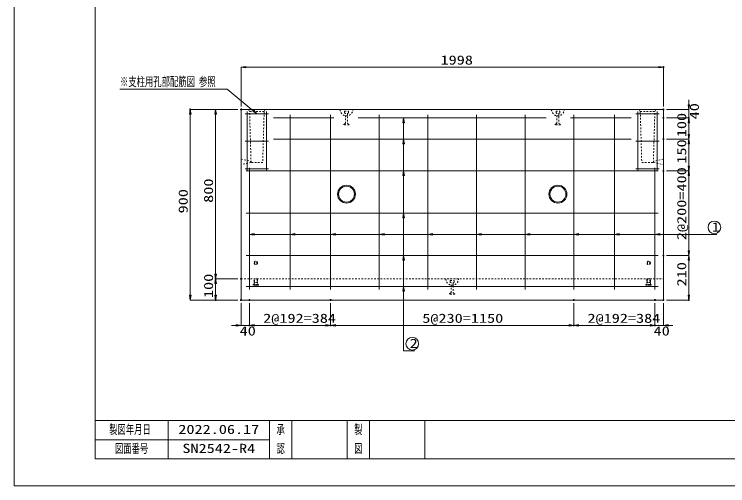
# Model space of a CAD drawing. Units: millimetres, scale not verified. Extents: x 0 to 6300, y 0 to 4455.
# Drawn here: x 0 to 3375, y 0 to 2228 of the extents above; entities that cross this region are included whole.
import ezdxf
from ezdxf.enums import TextEntityAlignment as Align

# ---------------------------------------------------------------- set-up
doc = ezdxf.new("R2010")
doc.units = ezdxf.units.MM
doc.header["$LTSCALE"] = 10
doc.header["$PDMODE"] = 32
doc.header["$PDSIZE"] = 5
doc.linetypes.add('USER1', pattern=[1.5, 0.75, -0.75])
doc.linetypes.add('USER3', pattern=[0.75, 0.5, -0.25])
for name, color, linetype, lineweight in [('0_11', 7, 'USER1', 13), ('Defpoints_2', 7, 'Continuous', 13), ('S-1', 2, 'USER1', 13), ('S-2', 3, 'Continuous', 13), ('S-4', 4, 'USER3', 13), ('S-Dim', 1, 'Continuous', 13), ('S-Txt', 7, 'Continuous', 13), ('TTL-FRAM', 3, 'Continuous', 13), ('TTL-LINE', 2, 'Continuous', 13), ('TTL-TXT', 2, 'Continuous', 13)]:
    doc.layers.add(name, color=color, linetype=linetype, lineweight=lineweight)
doc.styles.add('ＭＳ ゴシック', font='')
doc.styles.get('ＭＳ ゴシック').set_extended_font_data('MS Gothic')

msp = doc.modelspace()

# ---------------------------------------------------------------- hatches: boundary and pattern name
at = {"layer": 'S-Dim'}
for points in [[(1095, 1981.25), (1095, 1973.75), (1072.5, 1977.5)], [(3048, 1981.25), (3048, 1973.75), (3070.5, 1977.5)], [(3186.75, 1800), (3194.25, 1800), (3190.5, 1777.5)], [(828.75, 1755), (836.25, 1755), (832.5, 1777.5)], [(948.75, 1755), (956.25, 1755), (952.5, 1777.5)], [(1837.75, 1715), (1845.25, 1715), (1841.5, 1737.5)], [(3186.75, 1715), (3194.25, 1715), (3190.5, 1737.5)], [(3186.75, 1715), (3194.25, 1715), (3190.5, 1737.5)], [(3186.75, 1660), (3194.25, 1660), (3190.5, 1637.5)], [(1837.75, 1615), (1845.25, 1615), (1841.5, 1637.5)], [(3186.75, 1615), (3194.25, 1615), (3190.5, 1637.5)], [(1837.75, 1465), (1845.25, 1465), (1841.5, 1487.5)], [(3186.75, 1510), (3194.25, 1510), (3190.5, 1487.5)], [(3186.75, 1465), (3194.25, 1465), (3190.5, 1487.5)], [(1837.75, 1265), (1845.25, 1265), (1841.5, 1287.5)], [(1135, 1183.75), (1135, 1191.25), (1112.5, 1187.5)], [(1327, 1183.75), (1327, 1191.25), (1304.5, 1187.5)], [(1519, 1183.75), (1519, 1191.25), (1496.5, 1187.5)], [(1749, 1183.75), (1749, 1191.25), (1726.5, 1187.5)], [(1979, 1183.75), (1979, 1191.25), (1956.5, 1187.5)], [(2209, 1183.75), (2209, 1191.25), (2186.5, 1187.5)], [(2439, 1183.75), (2439, 1191.25), (2416.5, 1187.5)], [(2669, 1183.75), (2669, 1191.25), (2646.5, 1187.5)], [(2861, 1183.75), (2861, 1191.25), (2838.5, 1187.5)], [(3053, 1183.75), (3053, 1191.25), (3030.5, 1187.5)], [(1837.75, 1065), (1845.25, 1065), (1841.5, 1087.5)], [(3186.75, 1110), (3194.25, 1110), (3190.5, 1087.5)], [(3186.75, 1065), (3194.25, 1065), (3190.5, 1087.5)], [(948.75, 1000), (956.25, 1000), (952.5, 977.5)], [(948.75, 955), (956.25, 955), (952.5, 977.5)], [(1837.75, 919.44), (1845.25, 919.44), (1841.5, 941.94)], [(828.75, 900), (836.25, 900), (832.5, 877.5)], [(948.75, 900), (956.25, 900), (952.5, 877.5)], [(3186.75, 900), (3194.25, 900), (3190.5, 877.5)], [(1050, 761.25), (1050, 753.75), (1072.5, 757.5)], [(1135, 761.25), (1135, 753.75), (1112.5, 757.5)], [(1135, 761.25), (1135, 753.75), (1112.5, 757.5)], [(1474, 761.25), (1474, 753.75), (1496.5, 757.5)], [(1519, 761.25), (1519, 753.75), (1496.5, 757.5)], [(2624, 761.25), (2624, 753.75), (2646.5, 757.5)], [(2669, 761.25), (2669, 753.75), (2646.5, 757.5)], [(3008, 761.25), (3008, 753.75), (3030.5, 757.5)], [(3008, 761.25), (3008, 753.75), (3030.5, 757.5)], [(3093, 761.25), (3093, 753.75), (3070.5, 757.5)]]:
    msp.add_hatch(color=256, dxfattribs=at).paths.add_polyline_path(points)
at = {"layer": 'S-Txt'}
msp.add_hatch(color=256, dxfattribs=at).paths.add_polyline_path([(1132.6, 1774.77), (1147.5, 1757.5), (1127.8, 1769.01)])
msp.add_hatch(color=256, dxfattribs=at).paths.add_polyline_path([(1132.6, 1774.77), (1147.5, 1757.5), (1127.8, 1769.01)])

# ---------------------------------------------------------------- linework, layer by layer
at = {"layer": '0_11', "linetype": 'Continuous'}
for centre, radius in [((1571.5, 1377.5), 42.5), ((2571.5, 1377.5), 42.5), ((1571.5, 1377.5), 37.5), ((2571.5, 1377.5), 37.5)]:
    msp.add_circle(centre, radius, dxfattribs=at)
at = {"layer": 'Defpoints_2'}
for p, q in [((0, 4455), (0, 0)), ((0, 0), (6300, 0))]:
    msp.add_line(p, q, dxfattribs=at)
for p in [(3070.5, 1977.5), (832.5, 1777.5), (1072.5, 1777.5), (1072.5, 1777.5), (1072.5, 1777.5), (3070.5, 1777.5), (3070.5, 1777.5), (3070.5, 1737.5), (3070.5, 1737.5), (3190.5, 1737.5), (3190.5, 1737.5), (3070.5, 1637.5), (3070.5, 1637.5), (3070.5, 1487.5), (3070.5, 1487.5), (3190.5, 1487.5), (3190.5, 1487.5), (3070.5, 1087.5), (3070.5, 1087.5), (952.5, 977.5), (1072.5, 977.5), (1072.5, 977.5), (952.5, 877.5), (1072.5, 877.5), (1072.5, 877.5), (1072.5, 877.5), (1112.5, 877.5), (1112.5, 877.5), (1496.5, 877.5), (1496.5, 877.5), (2646.5, 877.5), (2646.5, 877.5), (3030.5, 877.5), (3030.5, 877.5), (3070.5, 877.5), (3070.5, 877.5), (3190.5, 877.5), (1112.5, 757.5), (1496.5, 757.5), (2646.5, 757.5), (2646.5, 757.5), (3030.5, 757.5)]:
    msp.add_point(p, dxfattribs=at)
at = {"layer": 'S-1', "linetype": 'Continuous'}
for p, q in [((1072.5, 1777.5), (3070.5, 1777.5)), ((1072.5, 877.5), (1072.5, 1777.5)), ((3070.5, 1777.5), (3070.5, 877.5)), ((3070.5, 877.5), (1072.5, 877.5))]:
    msp.add_line(p, q, dxfattribs=at)
at = {"layer": 'S-1'}
for p, q in [((1107.5, 1777.5), (1187.5, 1777.5)), ((1113, 1767.5), (1107.5, 1777.5)), ((1120, 1527.5), (1113, 1767.5)), ((1182, 1767.5), (1113, 1767.5)), ((1182, 1767.5), (1175, 1527.5)), ((1187.5, 1777.5), (1182, 1767.5)), ((1601.5, 1777.5), (1541.5, 1777.5)), ((2601.5, 1777.5), (2541.5, 1777.5)), ((3035.5, 1777.5), (2955.5, 1777.5)), ((2955.5, 1777.5), (2961, 1767.5)), ((2961, 1767.5), (2968, 1527.5)), ((2961, 1767.5), (3030, 1767.5)), ((3023, 1527.5), (3030, 1767.5)), ((3030, 1767.5), (3035.5, 1777.5)), ((1072.5, 1517.57), (1072.5, 1542.43)), ((1072.5, 1542.43), (1119.5, 1532.5)), ((1119.5, 1527.5), (1072.5, 1517.57)), ((1119.5, 1532.5), (1119.5, 1527.5)), ((1175, 1527.5), (1120, 1527.5)), ((2968, 1527.5), (3023, 1527.5)), ((3070.5, 1542.43), (3023.5, 1532.5)), ((3023.5, 1532.5), (3023.5, 1527.5)), ((3023.5, 1527.5), (3070.5, 1517.57)), ((3070.5, 1517.57), (3070.5, 1542.43)), ((1072.5, 977.5), (3070.5, 977.5)), ((2101.5, 977.5), (2041.5, 977.5))]:
    msp.add_line(p, q, dxfattribs=at)
for centre in [(1571.5, 1777.5), (2571.5, 1777.5), (2071.5, 977.5)]:
    msp.add_arc(centre, 30, 180, 0, dxfattribs=at)
at = {"layer": 'S-2'}
for p, q in [((1202.5, 1757.5), (1092.5, 1757.5)), ((1101.89, 1767.5), (1101.89, 1487.5)), ((1193.11, 1767.5), (1193.11, 1487.5)), ((2940.5, 1757.5), (3050.5, 1757.5)), ((2949.89, 1767.5), (2949.89, 1487.5)), ((3041.11, 1767.5), (3041.11, 1487.5)), ((1225.5, 1737.5), (1511.5, 1737.5)), ((1304.5, 927.5), (1304.5, 1752.5)), ((1496.5, 927.5), (1496.5, 1752.5)), ((1626.5, 1737.5), (2516.5, 1737.5)), ((1726.5, 927.5), (1726.5, 1752.5)), ((1956.5, 927.5), (1956.5, 1752.5)), ((2186.5, 927.5), (2186.5, 1752.5)), ((2416.5, 927.5), (2416.5, 1752.5)), ((2917.5, 1737.5), (2631.5, 1737.5)), ((2646.5, 927.5), (2646.5, 1752.5)), ((2838.5, 927.5), (2838.5, 1752.5)), ((1202.5, 1627.5), (1092.5, 1627.5)), ((1225.5, 1637.5), (2917.5, 1637.5)), ((2940.5, 1627.5), (3050.5, 1627.5)), ((1202.5, 1497.5), (1092.5, 1497.5)), ((1097.5, 1487.5), (3045.5, 1487.5)), ((1112.5, 927.5), (1112.5, 1502.5)), ((2940.5, 1497.5), (3050.5, 1497.5)), ((3030.5, 927.5), (3030.5, 1502.5)), ((1097.5, 1287.5), (3045.5, 1287.5)), ((1097.5, 1087.5), (3045.5, 1087.5)), ((1096.5, 941.94), (3045.5, 941.94))]:
    msp.add_line(p, q, dxfattribs=at)
at = {"layer": 'S-4', "linetype": 'USER1'}
for p, q in [((1562.5, 1762), (1562.5, 1769.5)), ((1562.5, 1769.5), (1580.5, 1769.5)), ((1566.5, 1759), (1562.5, 1762)), ((1566.5, 1712), (1566.5, 1759)), ((1580.5, 1762), (1576.5, 1759)), ((1576.5, 1759), (1576.5, 1712)), ((1580.5, 1769.5), (1580.5, 1762)), ((2562.5, 1762), (2562.5, 1769.5)), ((2562.5, 1769.5), (2580.5, 1769.5)), ((2566.5, 1759), (2562.5, 1762)), ((2566.5, 1712), (2566.5, 1759)), ((2580.5, 1762), (2576.5, 1759)), ((2576.5, 1759), (2576.5, 1712)), ((2580.5, 1769.5), (2580.5, 1762)), ((1559, 1707), (1566.5, 1712)), ((1559, 1704.5), (1559, 1707)), ((1584, 1704.5), (1559, 1704.5)), ((1576.5, 1712), (1584, 1707)), ((1584, 1707), (1584, 1704.5)), ((2559, 1707), (2566.5, 1712)), ((2559, 1704.5), (2559, 1707)), ((2584, 1704.5), (2559, 1704.5)), ((2576.5, 1712), (2584, 1707)), ((2584, 1707), (2584, 1704.5)), ((2062.5, 962), (2062.5, 969.5)), ((2062.5, 969.5), (2080.5, 969.5)), ((2066.5, 959), (2062.5, 962)), ((2066.5, 912), (2066.5, 959)), ((2080.5, 962), (2076.5, 959)), ((2076.5, 959), (2076.5, 912)), ((2080.5, 969.5), (2080.5, 962)), ((2059, 907), (2066.5, 912)), ((2076.5, 912), (2084, 907)), ((2059, 904.5), (2059, 907)), ((2084, 904.5), (2059, 904.5)), ((2084, 907), (2084, 904.5))]:
    msp.add_line(p, q, dxfattribs=at)
at = {"layer": 'S-4'}
for p, q in [((1129.75, 948.5), (1129.75, 950.5)), ((1130.75, 951.5), (1132.25, 951.5)), ((1154.25, 947.5), (1130.75, 947.5)), ((1152.75, 951.5), (1132.25, 951.5)), ((1134.25, 977), (1134.75, 977.5)), ((1134.25, 953.5), (1134.25, 977)), ((1134.75, 977.5), (1150.25, 977.5)), ((1136.5, 960.45), (1136.5, 977.5)), ((1137.45, 959.5), (1136.5, 960.45)), ((1147.55, 959.5), (1137.45, 959.5)), ((1148.5, 960.45), (1147.55, 959.5)), ((1148.5, 977.5), (1148.5, 960.45)), ((1150.25, 977.5), (1150.75, 977)), ((1150.75, 977), (1150.75, 953.5)), ((1152.75, 951.5), (1154.25, 951.5)), ((1155.25, 950.5), (1155.25, 948.5)), ((2987.75, 950.5), (2987.75, 948.5)), ((2990.25, 951.5), (2988.75, 951.5)), ((2988.75, 947.5), (3012.25, 947.5)), ((2990.25, 951.5), (3010.75, 951.5)), ((2992.75, 977.5), (2992.25, 977)), ((2992.25, 977), (2992.25, 953.5)), ((3008.25, 977.5), (2992.75, 977.5)), ((2994.5, 977.5), (2994.5, 960.45)), ((2994.5, 960.45), (2995.45, 959.5)), ((2995.45, 959.5), (3005.55, 959.5)), ((3005.55, 959.5), (3006.5, 960.45)), ((3006.5, 960.45), (3006.5, 977.5)), ((3008.75, 977), (3008.25, 977.5)), ((3008.75, 953.5), (3008.75, 977)), ((3012.25, 951.5), (3010.75, 951.5)), ((3013.25, 948.5), (3013.25, 950.5))]:
    msp.add_line(p, q, dxfattribs=at)
at = {"layer": 'S-4', "linetype": 'USER1'}
for centre, radius in [((1142.5, 1052.5), 8.25), ((1142.5, 1052.5), 6), ((3000.5, 1052.5), 8.25), ((3000.5, 1052.5), 6)]:
    msp.add_circle(centre, radius, dxfattribs=at)
at = {"layer": 'S-4'}
for centre, radius, start, end in [((1130.75, 950.5), 1, 90, 180), ((1130.75, 948.5), 1, 180, 270), ((1132.25, 953.5), 2, 270, 0), ((1152.75, 953.5), 2, 180, 270), ((1154.25, 950.5), 1, 0, 90), ((1154.25, 948.5), 1, 270, 0), ((2988.75, 950.5), 1, 90, 180), ((2988.75, 948.5), 1, 180, 270), ((2990.25, 953.5), 2, 270, 0), ((3010.75, 953.5), 2, 180, 270), ((3012.25, 950.5), 1, 0, 90), ((3012.25, 948.5), 1, 270, 0)]:
    msp.add_arc(centre, radius, start, end, dxfattribs=at)
at = {"layer": 'S-Dim'}
for p, q in [((1072.5, 1792.5), (1072.5, 1977.5)), ((1095, 1977.5), (3048, 1977.5)), ((3070.5, 1792.5), (3070.5, 1977.5)), ((3190.5, 1800), (3190.5, 1822.5)), ((1057.5, 1777.5), (832.5, 1777.5)), ((832.5, 900), (832.5, 1755)), ((1057.5, 1777.5), (952.5, 1777.5)), ((952.5, 1755), (952.5, 1000)), ((3085.5, 1777.5), (3190.5, 1777.5)), ((3190.5, 1777.5), (3190.5, 1737.5)), ((1841.5, 1737.5), (1841.5, 637.5)), ((3085.5, 1737.5), (3190.5, 1737.5)), ((3085.5, 1737.5), (3190.5, 1737.5)), ((3190.5, 1715), (3190.5, 1692.5)), ((3190.5, 1660), (3190.5, 1715)), ((3085.5, 1637.5), (3190.5, 1637.5)), ((3085.5, 1637.5), (3190.5, 1637.5)), ((3190.5, 1615), (3190.5, 1510)), ((3085.5, 1487.5), (3190.5, 1487.5)), ((3085.5, 1487.5), (3190.5, 1487.5)), ((3190.5, 1110), (3190.5, 1465)), ((1112.5, 1187.5), (3270.5, 1187.5)), ((3270.5, 1187.5), (3280.5, 1187.5)), ((3280.5, 1187.5), (3291.75, 1187.5)), ((3291.75, 1187.5), (3323.25, 1187.5)), ((3085.5, 1087.5), (3190.5, 1087.5)), ((3085.5, 1087.5), (3190.5, 1087.5)), ((3190.5, 1065), (3190.5, 900)), ((1057.5, 977.5), (952.5, 977.5)), ((1057.5, 977.5), (952.5, 977.5)), ((952.5, 955), (952.5, 900)), ((1057.5, 877.5), (832.5, 877.5)), ((1057.5, 877.5), (952.5, 877.5)), ((3085.5, 877.5), (3190.5, 877.5)), ((1072.5, 862.5), (1072.5, 757.5)), ((1112.5, 862.5), (1112.5, 757.5)), ((1112.5, 862.5), (1112.5, 757.5)), ((1496.5, 862.5), (1496.5, 757.5)), ((1496.5, 862.5), (1496.5, 757.5)), ((2646.5, 862.5), (2646.5, 757.5)), ((2646.5, 862.5), (2646.5, 757.5)), ((3030.5, 862.5), (3030.5, 757.5)), ((3030.5, 862.5), (3030.5, 757.5)), ((3070.5, 862.5), (3070.5, 757.5)), ((1050, 757.5), (1027.5, 757.5)), ((1072.5, 757.5), (1112.5, 757.5)), ((1135, 757.5), (1157.5, 757.5)), ((1135, 757.5), (1474, 757.5)), ((1519, 757.5), (2624, 757.5)), ((3008, 757.5), (2669, 757.5)), ((3008, 757.5), (2985.5, 757.5)), ((3070.5, 757.5), (3030.5, 757.5)), ((3093, 757.5), (3115.5, 757.5)), ((1841.5, 637.5), (1851.5, 637.5)), ((1851.5, 637.5), (1862.75, 637.5)), ((1862.75, 637.5), (1894.25, 637.5))]:
    msp.add_line(p, q, dxfattribs=at)
for points in [[(1095, 1981.25), (1095, 1973.75), (1072.5, 1977.5)], [(3048, 1981.25), (3048, 1973.75), (3070.5, 1977.5)], [(3186.75, 1800), (3194.25, 1800), (3190.5, 1777.5)], [(828.75, 1755), (836.25, 1755), (832.5, 1777.5)], [(948.75, 1755), (956.25, 1755), (952.5, 1777.5)], [(1837.75, 1715), (1845.25, 1715), (1841.5, 1737.5)], [(3186.75, 1715), (3194.25, 1715), (3190.5, 1737.5)], [(3186.75, 1715), (3194.25, 1715), (3190.5, 1737.5)], [(3186.75, 1660), (3194.25, 1660), (3190.5, 1637.5)], [(1837.75, 1615), (1845.25, 1615), (1841.5, 1637.5)], [(3186.75, 1615), (3194.25, 1615), (3190.5, 1637.5)], [(1837.75, 1465), (1845.25, 1465), (1841.5, 1487.5)], [(3186.75, 1510), (3194.25, 1510), (3190.5, 1487.5)], [(3186.75, 1465), (3194.25, 1465), (3190.5, 1487.5)], [(1837.75, 1265), (1845.25, 1265), (1841.5, 1287.5)], [(1135, 1183.75), (1135, 1191.25), (1112.5, 1187.5)], [(1327, 1183.75), (1327, 1191.25), (1304.5, 1187.5)], [(1519, 1183.75), (1519, 1191.25), (1496.5, 1187.5)], [(1749, 1183.75), (1749, 1191.25), (1726.5, 1187.5)], [(1979, 1183.75), (1979, 1191.25), (1956.5, 1187.5)], [(2209, 1183.75), (2209, 1191.25), (2186.5, 1187.5)], [(2439, 1183.75), (2439, 1191.25), (2416.5, 1187.5)], [(2669, 1183.75), (2669, 1191.25), (2646.5, 1187.5)], [(2861, 1183.75), (2861, 1191.25), (2838.5, 1187.5)], [(3053, 1183.75), (3053, 1191.25), (3030.5, 1187.5)], [(1837.75, 1065), (1845.25, 1065), (1841.5, 1087.5)], [(3186.75, 1110), (3194.25, 1110), (3190.5, 1087.5)], [(3186.75, 1065), (3194.25, 1065), (3190.5, 1087.5)], [(948.75, 1000), (956.25, 1000), (952.5, 977.5)], [(948.75, 955), (956.25, 955), (952.5, 977.5)], [(1837.75, 919.44), (1845.25, 919.44), (1841.5, 941.94)], [(828.75, 900), (836.25, 900), (832.5, 877.5)], [(948.75, 900), (956.25, 900), (952.5, 877.5)], [(3186.75, 900), (3194.25, 900), (3190.5, 877.5)], [(1050, 761.25), (1050, 753.75), (1072.5, 757.5)], [(1135, 761.25), (1135, 753.75), (1112.5, 757.5)], [(1135, 761.25), (1135, 753.75), (1112.5, 757.5)], [(1474, 761.25), (1474, 753.75), (1496.5, 757.5)], [(1519, 761.25), (1519, 753.75), (1496.5, 757.5)], [(2624, 761.25), (2624, 753.75), (2646.5, 757.5)], [(2669, 761.25), (2669, 753.75), (2646.5, 757.5)], [(3008, 761.25), (3008, 753.75), (3030.5, 757.5)], [(3008, 761.25), (3008, 753.75), (3030.5, 757.5)], [(3093, 761.25), (3093, 753.75), (3070.5, 757.5)]]:
    msp.add_lwpolyline(points, close=True, dxfattribs=at)
for centre in [(3311.38, 1220.62), (1882.38, 670.62)]:
    msp.add_circle(centre, 30, dxfattribs=at)
at = {"layer": 'S-Txt'}
for p, q in [((499.96, 1874.15), (1001.86, 1874.15)), ((499.96, 1874.15), (1001.86, 1874.15)), ((1007.26, 1874.15), (1001.86, 1874.15)), ((1007.26, 1874.15), (1001.86, 1874.15)), ((1130.2, 1771.89), (1007.26, 1874.15)), ((1130.2, 1771.89), (1007.26, 1874.15))]:
    msp.add_line(p, q, dxfattribs=at)
msp.add_lwpolyline([(1132.6, 1774.77), (1147.5, 1757.5), (1127.8, 1769.01)], close=True, dxfattribs=at)
msp.add_lwpolyline([(1132.6, 1774.77), (1147.5, 1757.5), (1127.8, 1769.01)], close=True, dxfattribs=at)
at = {"layer": 'TTL-FRAM'}
for p, q in [((382.5, 127.5), (382.5, 4132.5)), ((382.5, 307.5), (6007.5, 307.5)), ((487.5, 127.5), (382.5, 127.5)), ((907.5, 127.5), (487.5, 127.5)), ((1222.5, 127.5), (907.5, 127.5)), ((1642.5, 127.5), (1222.5, 127.5)), ((1747.5, 127.5), (1642.5, 127.5)), ((2010, 127.5), (1747.5, 127.5)), ((2115, 127.5), (2010, 127.5)), ((2377.5, 127.5), (2115, 127.5)), ((3727.5, 127.5), (2377.5, 127.5))]:
    msp.add_line(p, q, dxfattribs=at)
at = {"layer": 'TTL-LINE'}
for p, q in [((727.5, 127.5), (727.5, 307.5)), ((1207.5, 127.5), (1207.5, 307.5)), ((1312.5, 127.5), (1312.5, 307.5)), ((1575, 127.5), (1575, 307.5)), ((1680, 127.5), (1680, 307.5)), ((1942.5, 127.5), (1942.5, 307.5)), ((382.5, 217.5), (727.5, 217.5)), ((1207.5, 217.5), (727.5, 217.5))]:
    msp.add_line(p, q, dxfattribs=at)

# ---------------------------------------------------------------- texts
at = {"layer": 'S-Dim', "style": 'ＭＳ ゴシック', "width": 1.3}
for s, p in [('1998', (2016.3, 1976.67)), ('1', (3299.25, 1188.17)), ('2@192=384', (1177.3, 756.67)), ('5@230=1150', (1929.9, 756.67)), ('2@192=384', (2711.3, 756.67)), ('40', (1066.1, 696.67)), ('40', (3024.1, 696.67)), ('2', (1870.25, 638.17))]:
    msp.add_text(s, height=43.3, dxfattribs=at).set_placement(p, align=Align.BOTTOM_LEFT)
for s, p in [('40', (3251.33, 1731.1)), ('100', (3191.33, 1646.7)), ('150', (3191.33, 1521.7)), ('2@200=400', (3191.33, 1160.3)), ('800', (953.33, 1336.7)), ('900', (833.33, 1286.7)), ('210', (3191.33, 941.7)), ('100', (953.33, 886.7))]:
    msp.add_text(s, height=43.3, rotation=90, dxfattribs=at).set_placement(p, align=Align.BOTTOM_LEFT)
at = {"layer": 'S-Txt', "style": 'ＭＳ ゴシック', "width": 0.65}
msp.add_text('※支柱用孔部配筋図 参照', height=43.3, dxfattribs=at).set_placement((499.96, 1874.82), align=Align.BOTTOM_LEFT)
msp.add_text('※支柱用孔部配筋図 参照', height=43.3, dxfattribs=at).set_placement((499.96, 1874.82), align=Align.BOTTOM_LEFT)
at = {"layer": 'TTL-TXT', "color": 1, "style": 'ＭＳ ゴシック'}
for s, width, p in [('製図年月日', 0.65, (547.5, 231.67)), ('2022.06.17', 1.3, (967.5, 231.67)), ('図面番号', 0.65, (555, 141.67)), ('SN2542-R4', 1.3, (967.5, 141.67))]:
    msp.add_text(s, height=43.3, dxfattribs=dict(at, width=width)).set_placement(p, align=Align.BOTTOM_CENTER)
at = {"layer": 'TTL-TXT', "style": 'ＭＳ ゴシック', "width": 0.65}
for s, p in [('承', (1260, 231.67)), ('製', (1627.5, 231.67)), ('認', (1260, 141.67)), ('図', (1627.5, 141.67))]:
    msp.add_text(s, height=43.3, dxfattribs=at).set_placement(p, align=Align.BOTTOM_CENTER)

doc.saveas('drawing.dxf')
